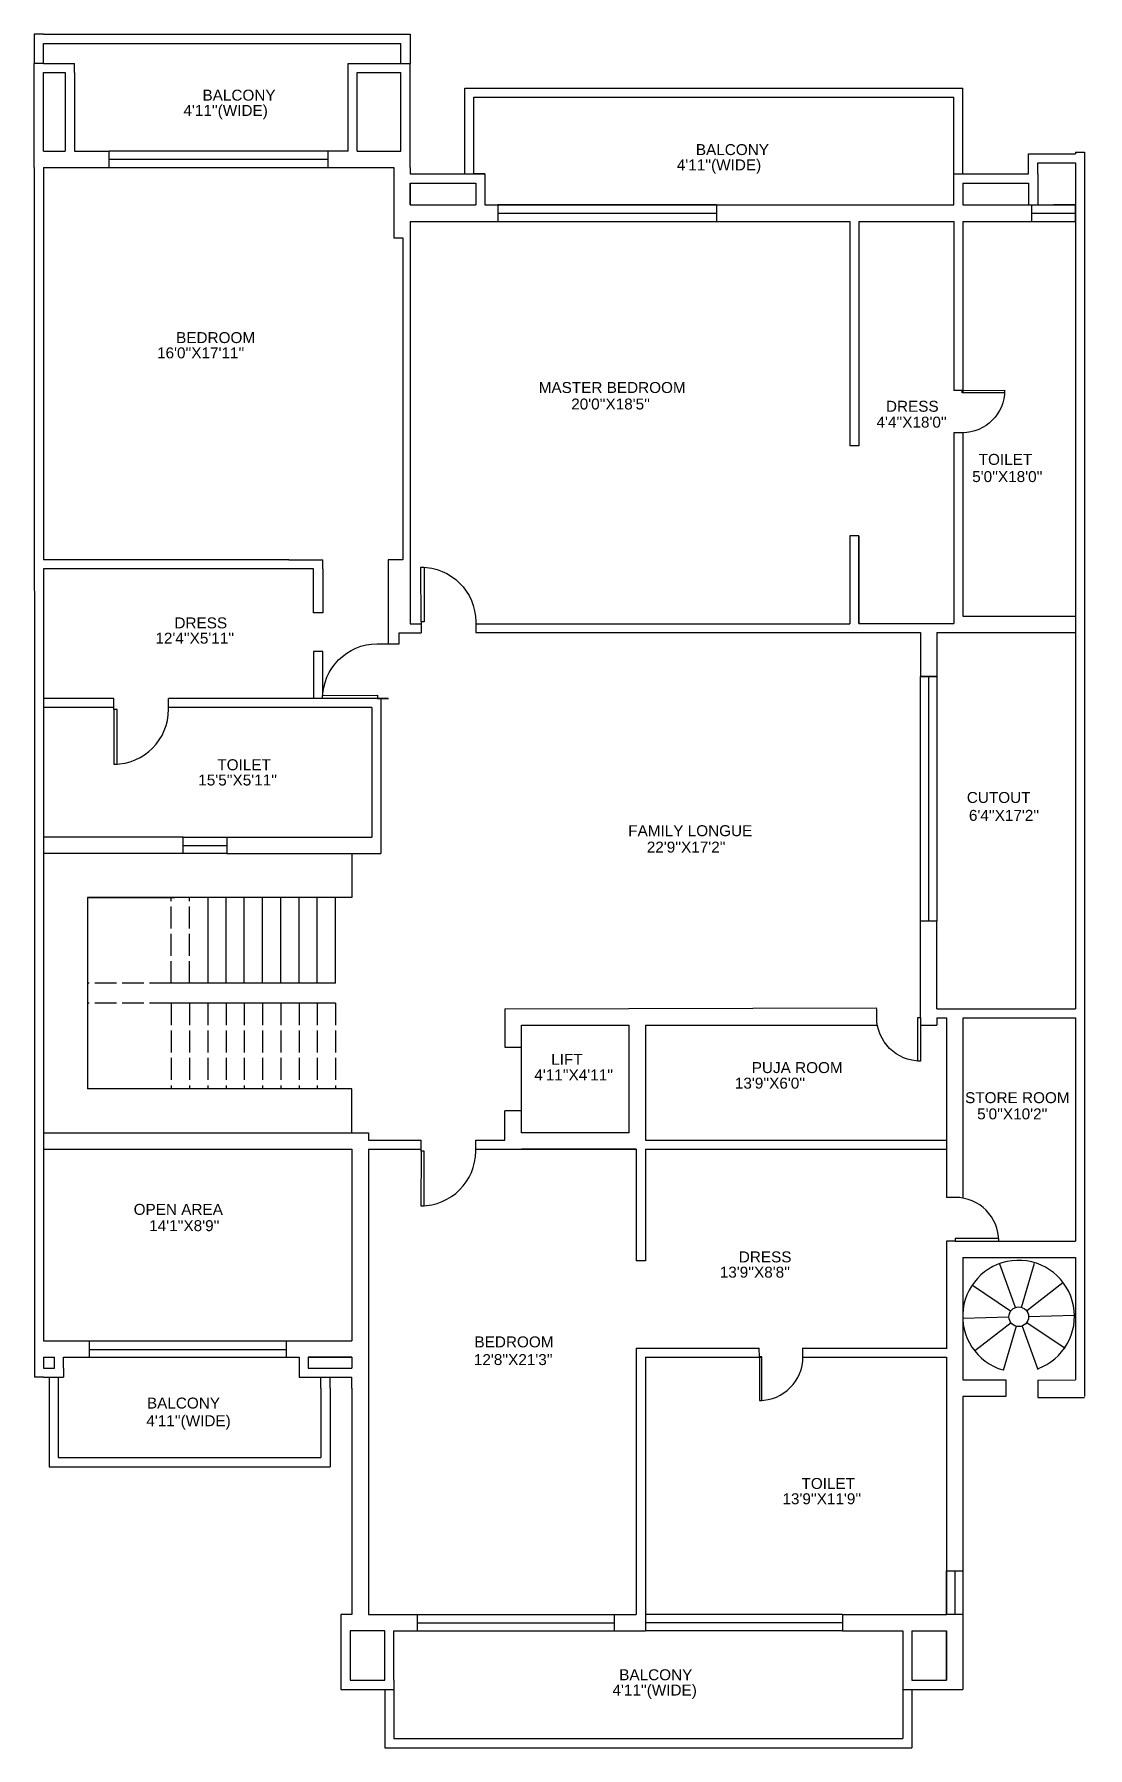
# Model space of a CAD drawing. Header units: inches. Extents: x -2634 to -2056, y 1128 to 2067.
import ezdxf

# ---------------------------------------------------------------- set-up
doc = ezdxf.new("R2010")
doc.units = ezdxf.units.IN
doc.header["$MEASUREMENT"] = 0
doc.linetypes.add('ACAD_ISO02W100', pattern=[15, 12, -3])
for name, color, linetype in [('BALCONY', 63, 'Continuous'), ('DOOR', 180, 'Continuous'), ('LIFT', 222, 'Continuous'), ('STAIRS', 100, 'Continuous'), ('TEXT', 11, 'Continuous'), ('WALL', 10, 'Continuous'), ('WINDOW', 42, 'Continuous')]:
    doc.layers.add(name, color=color, linetype=linetype)
doc.styles.get("Standard").update_dxf_attribs({"font": 'arial.ttf'})

# ---------------------------------------------------------------- blocks, each defined once
blk = doc.blocks.new('*U9')
blk.add_line((0, -12.62), (0, 12.62))
blk = doc.blocks.new('*U10')
at = {"layer": 'STAIRS', "color": 0, "linetype": 'ByBlock', "lineweight": -2, "transparency": 16777216}
blk.add_blockref('*U9', (67.51, 84.56), dxfattribs=at)
for p, rotation in [((56.92, 81.12), 35.99999999999999), ((78.1, 81.12), 324.0000000000001), ((50.38, 72.11), 72), ((84.64, 72.11), 288), ((50.38, 60.98), 108), ((56.92, 51.98), 144), ((67.51, 48.54), 180), ((78.1, 51.98), 216), ((84.64, 60.98), 252)]:
    blk.add_blockref('*U9', p, dxfattribs=dict(at, rotation=rotation))
blk = doc.blocks.new('*U8')
for p, q in [((-30, 0), (-30, -6)), ((0, 0), (0, -6))]:
    blk.add_line(p, q)
blk.add_lwpolyline([(0, 0), (0, 30), (-1.75, 30), (-1.75, 0)], close=True)
blk.add_arc((0, 0), 30, 90, 180)

msp = doc.modelspace()

# ---------------------------------------------------------------- linework, layer by layer
for p, q in [((-2391.56, 1990.63), (-2386.56, 1990.63)), ((-2427.56, 1973.63), (-2391.56, 1973.63)), ((-2379.56, 1973.63), (-2379.56, 1964.63)), ((-2138.88, 1715.26), (-2147.88, 1715.26)), ((-2448.56, 1703.17), (-2448.56, 1703.15)), ((-2138.88, 1581.17), (-2147.88, 1581.17)), ((-2366.56, 1524.17), (-2307.56, 1524.17)), ((-2124.56, 1405.85), (-2124.56, 1405.82)), ((-2488.45, 1342.17), (-2488.45, 1331.17))]:
    msp.add_line(p, q)
at = {"layer": 'BALCONY'}
for p, q in [((-2628.56, 2067.17), (-2633.56, 2067.17)), ((-2633.56, 2067.17), (-2633.56, 2051.17)), ((-2628.56, 2067.17), (-2451.56, 2067.17)), ((-2451.56, 2067.17), (-2427.56, 2067.17)), ((-2427.56, 2067.17), (-2427.56, 2051.17)), ((-2628.56, 2062.17), (-2451.56, 2062.17)), ((-2628.56, 2051.17), (-2628.56, 2062.17)), ((-2451.56, 2062.17), (-2432.56, 2062.17)), ((-2432.56, 2051.17), (-2432.56, 2062.17)), ((-2397.56, 2037.63), (-2124.56, 2037.63)), ((-2397.56, 1990.63), (-2397.56, 2037.63)), ((-2392.56, 2032.63), (-2129.56, 2032.63)), ((-2392.56, 1990.63), (-2392.56, 2032.63)), ((-2129.56, 1990.63), (-2129.56, 2032.63)), ((-2124.56, 1990.63), (-2124.56, 2037.63)), ((-2625.45, 1331.17), (-2625.45, 1282.17)), ((-2620.45, 1331.17), (-2620.45, 1287.17)), ((-2476.45, 1325.17), (-2476.45, 1331.17)), ((-2476.45, 1325.17), (-2476.45, 1287.17)), ((-2471.45, 1325.17), (-2471.45, 1331.17)), ((-2471.45, 1325.17), (-2471.45, 1282.3)), ((-2471.45, 1325.17), (-2471.45, 1282.17)), ((-2620.45, 1287.17), (-2476.45, 1287.17)), ((-2625.45, 1282.17), (-2471.45, 1282.17)), ((-2441.45, 1160.17), (-2441.45, 1128.17)), ((-2436.45, 1160.17), (-2436.45, 1133.17)), ((-2157.56, 1160.17), (-2157.56, 1133.17)), ((-2152.56, 1160.17), (-2152.56, 1128.17)), ((-2441.45, 1128.17), (-2303.56, 1128.17)), ((-2436.45, 1133.17), (-2303.56, 1133.17)), ((-2303.56, 1133.17), (-2157.56, 1133.17)), ((-2303.56, 1128.17), (-2152.56, 1128.17))]:
    msp.add_line(p, q, dxfattribs=at)
at = {"layer": 'LIFT'}
for p, q in [((-2366.56, 1524.17), (-2307.56, 1524.17)), ((-2366.56, 1465.17), (-2366.56, 1524.17)), ((-2307.56, 1465.17), (-2307.56, 1524.17)), ((-2307.56, 1465.17), (-2366.56, 1465.17))]:
    msp.add_line(p, q, dxfattribs=at)
at = {"layer": 'STAIRS'}
for p, q in [((-2604.45, 1594.17), (-2604.45, 1489.17)), ((-2459.45, 1594.17), (-2604.45, 1594.17)), ((-2604.45, 1594.17), (-2556.45, 1594.17)), ((-2548.45, 1594.17), (-2558.45, 1594.17)), ((-2528.45, 1594.17), (-2538.45, 1594.17)), ((-2538.45, 1594.17), (-2538.45, 1547.17)), ((-2528.45, 1547.17), (-2528.45, 1594.17)), ((-2518.45, 1547.17), (-2518.45, 1594.17)), ((-2508.45, 1547.17), (-2508.45, 1594.17)), ((-2498.45, 1547.17), (-2498.45, 1594.17)), ((-2488.45, 1547.17), (-2488.45, 1594.17)), ((-2478.45, 1547.17), (-2478.45, 1594.17)), ((-2468.45, 1547.17), (-2468.45, 1594.17)), ((-2468.45, 1547.17), (-2558.45, 1547.17)), ((-2538.45, 1547.17), (-2548.45, 1547.17)), ((-2468.45, 1536.17), (-2558.45, 1536.17)), ((-2459.45, 1489.17), (-2604.45, 1489.17))]:
    msp.add_line(p, q, dxfattribs=at)
at = {"layer": 'STAIRS', "linetype": 'ACAD_ISO02W100'}
for p, q in [((-2558.45, 1547.17), (-2558.45, 1594.17)), ((-2548.45, 1547.17), (-2548.45, 1594.17)), ((-2558.45, 1547.17), (-2604.45, 1547.17)), ((-2558.45, 1536.17), (-2604.45, 1536.17)), ((-2558.45, 1536.17), (-2558.45, 1489.17)), ((-2548.45, 1536.17), (-2548.45, 1489.17)), ((-2538.45, 1536.17), (-2538.45, 1489.17)), ((-2528.45, 1536.17), (-2528.45, 1489.17)), ((-2518.45, 1536.17), (-2518.45, 1489.17)), ((-2508.45, 1536.17), (-2508.45, 1489.17)), ((-2498.45, 1536.17), (-2498.45, 1489.17)), ((-2488.45, 1536.17), (-2488.45, 1489.17)), ((-2478.45, 1536.17), (-2478.45, 1489.17)), ((-2468.45, 1536.17), (-2468.45, 1489.17))]:
    msp.add_line(p, q, dxfattribs=at)
at = {"layer": 'STAIRS'}
msp.add_circle((-2093.94, 1364.32), 5.39, dxfattribs=at)
msp.add_arc((-2094.05, 1364.61), 30.64, 289.83085, 253.83085, dxfattribs=at)
at = {"layer": 'WALL'}
for p, q in [((-2633.56, 1994.17), (-2633.56, 2051.17)), ((-2628.56, 2051.17), (-2633.56, 2051.17)), ((-2628.56, 2051.17), (-2616.56, 2051.17)), ((-2616.56, 2051.17), (-2611.56, 2051.17)), ((-2611.56, 2046.17), (-2611.56, 2051.17)), ((-2461.56, 2003.17), (-2461.56, 2051.17)), ((-2461.56, 2051.17), (-2427.56, 2051.17)), ((-2427.56, 2003.17), (-2427.56, 2051.17)), ((-2628.56, 2003.17), (-2628.56, 2046.17)), ((-2628.56, 2046.17), (-2616.56, 2046.17)), ((-2616.56, 2046.17), (-2616.56, 2003.17)), ((-2611.56, 2046.17), (-2611.56, 2003.17)), ((-2456.56, 2003.17), (-2456.56, 2046.17)), ((-2456.56, 2046.17), (-2432.56, 2046.17)), ((-2432.56, 2003.17), (-2432.56, 2046.17)), ((-2432.56, 2003.17), (-2432.56, 2046.17)), ((-2628.56, 2003.17), (-2616.56, 2003.17)), ((-2611.56, 2003.17), (-2592.56, 2003.17)), ((-2461.56, 2003.17), (-2472.56, 2003.17)), ((-2456.56, 2003.17), (-2451.56, 2003.17)), ((-2451.56, 2003.17), (-2432.56, 2003.17)), ((-2427.56, 1994.17), (-2427.56, 2003.17)), ((-2088.56, 2001.63), (-2071.56, 2001.63)), ((-2088.56, 1996.63), (-2088.56, 2001.63)), ((-2071.56, 2001.63), (-2062.88, 2001.63)), ((-2062.88, 2002.63), (-2062.88, 2001.63)), ((-2062.88, 2002.63), (-2057.88, 2002.63)), ((-2057.88, 2002.63), (-2057.88, 1320.74)), ((-2633.56, 1994.17), (-2633.56, 1779.17)), ((-2633.56, 1994.17), (-2633.56, 1825.17)), ((-2628.56, 1994.17), (-2628.56, 1779.17)), ((-2628.56, 1994.17), (-2628.56, 1825.17)), ((-2628.56, 1994.17), (-2604.56, 1994.17)), ((-2604.56, 1994.17), (-2592.56, 1994.17)), ((-2472.56, 1994.17), (-2436.56, 1994.17)), ((-2436.56, 1994.17), (-2436.56, 1955.63)), ((-2427.56, 1994.17), (-2427.56, 1990.63)), ((-2088.56, 1990.63), (-2088.56, 1996.63)), ((-2083.56, 1990.63), (-2083.56, 1996.63)), ((-2083.56, 1996.63), (-2071.56, 1996.63)), ((-2071.56, 1996.63), (-2062.88, 1996.63)), ((-2062.88, 1996.63), (-2062.88, 1533.17)), ((-2427.56, 1990.63), (-2391.56, 1990.63)), ((-2427.56, 1985.63), (-2427.56, 1973.63)), ((-2427.56, 1973.63), (-2427.56, 1985.63)), ((-2427.56, 1985.63), (-2391.56, 1985.63)), ((-2386.56, 1990.63), (-2392.56, 1990.63)), ((-2391.56, 1985.63), (-2391.56, 1973.63)), ((-2386.56, 1990.63), (-2386.56, 1973.63)), ((-2129.56, 1990.63), (-2088.56, 1990.63)), ((-2129.56, 1973.63), (-2129.56, 1990.63)), ((-2124.56, 1985.63), (-2088.56, 1985.63)), ((-2124.56, 1985.63), (-2124.56, 1973.63)), ((-2088.56, 1985.63), (-2088.56, 1973.63)), ((-2083.56, 1990.63), (-2083.56, 1973.63)), ((-2427.56, 1973.63), (-2391.56, 1973.63)), ((-2386.56, 1973.63), (-2379.56, 1973.63)), ((-2259.56, 1973.63), (-2129.56, 1973.63)), ((-2124.56, 1973.63), (-2088.56, 1973.63)), ((-2124.56, 1973.63), (-2088.56, 1973.63)), ((-2124.56, 1973.63), (-2086.88, 1973.63)), ((-2427.56, 1964.63), (-2427.56, 1779.17)), ((-2427.56, 1964.63), (-2379.56, 1964.63)), ((-2259.56, 1964.63), (-2186.56, 1964.63)), ((-2186.56, 1964.63), (-2186.56, 1841.67)), ((-2181.56, 1964.63), (-2181.56, 1841.67)), ((-2181.56, 1964.63), (-2129.56, 1964.63)), ((-2129.56, 1964.63), (-2129.56, 1872.01)), ((-2124.56, 1964.63), (-2124.56, 1870.67)), ((-2124.56, 1964.63), (-2062.88, 1964.63)), ((-2436.56, 1955.63), (-2431.56, 1955.63)), ((-2431.56, 1955.63), (-2431.56, 1779.17)), ((-2181.56, 1841.67), (-2186.56, 1841.67)), ((-2129.5, 1848.78), (-2129.5, 1744.26)), ((-2124.56, 1848.79), (-2124.56, 1748.26)), ((-2186.56, 1792.26), (-2186.56, 1744.17)), ((-2181.56, 1792.26), (-2186.56, 1792.26)), ((-2181.56, 1792.26), (-2181.56, 1744.26)), ((-2181.56, 1744.26), (-2181.56, 1792.26)), ((-2633.56, 1779.17), (-2633.45, 1745.17)), ((-2493.96, 1779.17), (-2628.56, 1779.17)), ((-2493.96, 1779.17), (-2475.44, 1779.17)), ((-2475.44, 1774.17), (-2475.44, 1779.17)), ((-2436.56, 1779.17), (-2439.56, 1779.17)), ((-2439.56, 1779.17), (-2439.56, 1733.17)), ((-2431.56, 1779.17), (-2436.56, 1779.17)), ((-2427.56, 1779.17), (-2427.56, 1744.17)), ((-2480.44, 1774.17), (-2628.56, 1774.17)), ((-2628.45, 1774.17), (-2628.45, 1351.17)), ((-2480.44, 1750.17), (-2480.44, 1774.17)), ((-2475.44, 1774.17), (-2475.44, 1750.17)), ((-2475.44, 1750.17), (-2480.44, 1750.17)), ((-2124.56, 1748.26), (-2062.88, 1748.26)), ((-2633.45, 1745.17), (-2633.45, 1342.17)), ((-2439.56, 1739.17), (-2439.56, 1733.17)), ((-2433.56, 1733.17), (-2433.56, 1739.17)), ((-2433.56, 1739.17), (-2427.56, 1739.17)), ((-2427.56, 1744.17), (-2421.57, 1744.17)), ((-2427.56, 1744.17), (-2421.56, 1744.17)), ((-2427.56, 1739.17), (-2421.56, 1739.18)), ((-2391.57, 1744.17), (-2186.56, 1744.17)), ((-2391.56, 1739.26), (-2181.56, 1739.26)), ((-2181.56, 1744.26), (-2147.88, 1744.26)), ((-2181.56, 1739.26), (-2147.88, 1739.26)), ((-2147.88, 1744.26), (-2129.5, 1744.26)), ((-2147.88, 1739.26), (-2147.88, 1715.26)), ((-2138.88, 1739.26), (-2062.88, 1739.26)), ((-2138.88, 1739.26), (-2138.88, 1715.26)), ((-2475.44, 1728.83), (-2480.44, 1728.83)), ((-2480.44, 1728.83), (-2480.44, 1703.17)), ((-2475.44, 1704.83), (-2475.44, 1728.83)), ((-2439.56, 1733.17), (-2433.56, 1733.17)), ((-2589.95, 1703.17), (-2628.56, 1703.17)), ((-2439.56, 1703.17), (-2559.95, 1703.17)), ((-2443.56, 1703.17), (-2443.56, 1618.17)), ((-2589.94, 1698.17), (-2628.56, 1698.17)), ((-2448.56, 1698.17), (-2559.94, 1698.17)), ((-2448.56, 1698.17), (-2448.56, 1627.17)), ((-2551.96, 1627.17), (-2628.45, 1627.17)), ((-2527.96, 1627.17), (-2448.56, 1627.17)), ((-2551.96, 1618.17), (-2628.45, 1618.17)), ((-2527.96, 1618.17), (-2443.56, 1618.17)), ((-2459.45, 1618.17), (-2459.45, 1594.17)), ((-2147.88, 1533.17), (-2147.88, 1581.17)), ((-2138.88, 1533.17), (-2138.88, 1581.17)), ((-2138.88, 1533.17), (-2138.88, 1569.17)), ((-2375.56, 1533.18), (-2171.79, 1533.68)), ((-2375.56, 1533.18), (-2375.56, 1524.17)), ((-2138.88, 1533.17), (-2133.56, 1533.17)), ((-2133.56, 1533.17), (-2062.88, 1533.17)), ((-2375.56, 1524.17), (-2375.56, 1512.17)), ((-2298.56, 1524.17), (-2298.56, 1461.17)), ((-2298.56, 1524.17), (-2206.56, 1524.17)), ((-2206.56, 1524.17), (-2171.41, 1524.17)), ((-2147.85, 1524.17), (-2138.88, 1524.17)), ((-2138.88, 1528.17), (-2133.56, 1528.17)), ((-2138.88, 1528.17), (-2138.88, 1524.17)), ((-2133.56, 1528.17), (-2133.56, 1456.17)), ((-2124.5, 1528.17), (-2062.88, 1528.17)), ((-2124.5, 1429.37), (-2124.5, 1528.17)), ((-2062.88, 1528.17), (-2062.88, 1405.85)), ((-2375.56, 1512.17), (-2366.56, 1512.17)), ((-2459.45, 1465.17), (-2459.45, 1489.17)), ((-2375.56, 1461.17), (-2375.56, 1477.17)), ((-2366.56, 1477.17), (-2375.56, 1477.17)), ((-2628.45, 1465.17), (-2450.45, 1465.17)), ((-2450.45, 1465.17), (-2450.45, 1461.17)), ((-2628.45, 1456.17), (-2459.45, 1456.17)), ((-2459.45, 1456.17), (-2459.45, 1351.17)), ((-2450.45, 1461.17), (-2421.56, 1461.17)), ((-2450.45, 1456.17), (-2448.56, 1456.17)), ((-2450.45, 1456.17), (-2450.45, 1342.17)), ((-2448.56, 1456.17), (-2421.44, 1456.17)), ((-2391.55, 1461.17), (-2375.56, 1461.17)), ((-2391.43, 1456.17), (-2303.56, 1456.17)), ((-2303.56, 1456.17), (-2366.56, 1456.17)), ((-2303.56, 1456.17), (-2303.56, 1394.91)), ((-2298.56, 1461.17), (-2133.56, 1461.17)), ((-2298.56, 1456.17), (-2298.56, 1394.91)), ((-2298.56, 1456.17), (-2133.56, 1456.17)), ((-2298.56, 1456.17), (-2298.56, 1394.91)), ((-2133.56, 1456.17), (-2133.63, 1429.76)), ((-2133.56, 1405.85), (-2133.56, 1346.78)), ((-2124.56, 1405.85), (-2062.88, 1405.85)), ((-2298.56, 1394.91), (-2303.56, 1394.91)), ((-2124.56, 1396.85), (-2124.56, 1329.74)), ((-2124.56, 1396.85), (-2062.88, 1396.85)), ((-2124.56, 1396.85), (-2124.56, 1333.56)), ((-2062.88, 1396.85), (-2062.88, 1329.74)), ((-2628.45, 1351.17), (-2603.45, 1351.17)), ((-2495.45, 1351.17), (-2459.45, 1351.17)), ((-2303.56, 1347.17), (-2303.56, 1201.17)), ((-2303.56, 1347.17), (-2236.16, 1347.17)), ((-2212.24, 1347.17), (-2133.56, 1347.17)), ((-2633.45, 1342.17), (-2633.45, 1336.17)), ((-2633.45, 1336.17), (-2633.45, 1331.17)), ((-2628.45, 1342.17), (-2622.45, 1342.17)), ((-2628.45, 1342.17), (-2622.45, 1342.17)), ((-2628.45, 1342.17), (-2628.45, 1336.17)), ((-2628.45, 1336.17), (-2622.45, 1336.17)), ((-2622.45, 1336.17), (-2622.45, 1342.17)), ((-2617.45, 1342.17), (-2616.45, 1342.17)), ((-2617.45, 1336.17), (-2617.45, 1342.17)), ((-2617.45, 1342.17), (-2603.45, 1342.17)), ((-2617.45, 1336.17), (-2617.45, 1331.17)), ((-2495.45, 1342.17), (-2488.45, 1342.17)), ((-2488.45, 1342.17), (-2488.45, 1331.17)), ((-2483.45, 1342.17), (-2459.45, 1342.17)), ((-2471.45, 1342.17), (-2483.45, 1342.17)), ((-2483.45, 1342.17), (-2483.45, 1336.17)), ((-2483.45, 1336.17), (-2459.45, 1336.17)), ((-2459.45, 1342.17), (-2471.45, 1342.17)), ((-2459.45, 1342.17), (-2471.45, 1342.17)), ((-2459.45, 1342.17), (-2459.45, 1336.17)), ((-2450.45, 1342.17), (-2450.45, 1201.17)), ((-2298.56, 1342.17), (-2298.56, 1192.17)), ((-2298.56, 1342.17), (-2234.75, 1342.17)), ((-2212.23, 1342.17), (-2133.56, 1342.17)), ((-2133.56, 1342.17), (-2133.56, 1201.17)), ((-2628.45, 1331.17), (-2633.45, 1331.17)), ((-2628.45, 1331.17), (-2622.45, 1331.17)), ((-2622.45, 1331.17), (-2617.45, 1331.17)), ((-2488.45, 1331.17), (-2459.45, 1331.17)), ((-2459.45, 1325.17), (-2459.45, 1331.17)), ((-2459.45, 1325.17), (-2459.45, 1201.17)), ((-2124.56, 1329.74), (-2100.96, 1329.74)), ((-2100.96, 1329.74), (-2100.96, 1320.74)), ((-2083.55, 1329.63), (-2062.88, 1329.74)), ((-2083.55, 1329.63), (-2083.55, 1320.18)), ((-2124.56, 1320.74), (-2124.56, 1160.17)), ((-2100.96, 1320.74), (-2124.56, 1320.74)), ((-2083.55, 1320.18), (-2057.88, 1320.18)), ((-2459.45, 1201.17), (-2465.45, 1201.17)), ((-2465.45, 1201.17), (-2465.45, 1165.17)), ((-2450.45, 1201.17), (-2423.64, 1201.17)), ((-2315.64, 1201.17), (-2303.56, 1201.17)), ((-2190.56, 1201.17), (-2133.56, 1201.17)), ((-2460.45, 1192.17), (-2460.45, 1165.17)), ((-2441.45, 1192.17), (-2460.45, 1192.17)), ((-2441.45, 1165.17), (-2441.45, 1192.17)), ((-2436.45, 1165.17), (-2436.45, 1192.17)), ((-2436.45, 1192.17), (-2423.64, 1192.17)), ((-2315.64, 1192.17), (-2298.56, 1192.17)), ((-2157.56, 1192.17), (-2157.56, 1165.17)), ((-2152.56, 1192.17), (-2133.56, 1192.17)), ((-2152.56, 1192.17), (-2152.56, 1165.17)), ((-2133.56, 1192.17), (-2133.56, 1165.17)), ((-2133.56, 1165.17), (-2133.56, 1192.17)), ((-2465.45, 1165.17), (-2465.45, 1160.17)), ((-2460.45, 1165.17), (-2441.45, 1165.17)), ((-2436.45, 1165.17), (-2436.45, 1160.17)), ((-2157.56, 1165.17), (-2157.56, 1160.17)), ((-2152.56, 1165.17), (-2133.56, 1165.17)), ((-2465.45, 1160.17), (-2441.45, 1160.17)), ((-2441.45, 1160.17), (-2436.45, 1160.17)), ((-2157.56, 1160.17), (-2133.56, 1160.17)), ((-2133.56, 1160.17), (-2124.56, 1160.17))]:
    msp.add_line(p, q, dxfattribs=at)
at = {"layer": 'WINDOW'}
for p, q in [((-2592.56, 1994.17), (-2592.56, 2003.17)), ((-2472.56, 2003.17), (-2592.56, 2003.17)), ((-2472.56, 1994.17), (-2472.56, 2003.17)), ((-2592.56, 1998.67), (-2472.56, 1998.67)), ((-2592.56, 1994.17), (-2472.56, 1994.17)), ((-2379.56, 1973.63), (-2379.56, 1964.63)), ((-2259.56, 1973.63), (-2379.56, 1973.63)), ((-2379.56, 1973.63), (-2259.56, 1973.63)), ((-2259.56, 1973.63), (-2259.56, 1964.63)), ((-2086.88, 1973.63), (-2062.88, 1973.63)), ((-2086.88, 1973.63), (-2086.88, 1964.63)), ((-2062.88, 1973.63), (-2074.88, 1973.63)), ((-2062.88, 1964.63), (-2062.88, 1973.63)), ((-2379.56, 1969.13), (-2259.56, 1969.13)), ((-2379.56, 1964.63), (-2259.56, 1964.63)), ((-2086.88, 1969.13), (-2062.88, 1969.13)), ((-2086.88, 1964.63), (-2062.88, 1964.63)), ((-2147.88, 1581.17), (-2147.88, 1715.26)), ((-2147.88, 1715.26), (-2138.88, 1715.26)), ((-2143.38, 1715.26), (-2143.38, 1581.17)), ((-2138.88, 1715.26), (-2138.88, 1581.17)), ((-2551.96, 1627.17), (-2539.96, 1627.17)), ((-2551.96, 1618.17), (-2551.96, 1627.17)), ((-2539.96, 1627.17), (-2527.96, 1627.17)), ((-2527.96, 1627.17), (-2527.96, 1618.17)), ((-2551.96, 1622.67), (-2527.96, 1622.67)), ((-2539.96, 1618.17), (-2551.96, 1618.17)), ((-2527.96, 1618.17), (-2539.96, 1618.17)), ((-2138.88, 1581.17), (-2147.88, 1581.17)), ((-2603.45, 1351.17), (-2603.45, 1342.17)), ((-2603.45, 1351.17), (-2495.45, 1351.17)), ((-2603.45, 1346.37), (-2495.45, 1346.37)), ((-2495.45, 1351.17), (-2495.45, 1342.17)), ((-2603.45, 1342.17), (-2495.45, 1342.17)), ((-2133.56, 1213.17), (-2133.56, 1225.17)), ((-2133.56, 1225.17), (-2124.56, 1225.17)), ((-2129.06, 1225.17), (-2129.06, 1201.17)), ((-2124.56, 1225.17), (-2124.56, 1213.17)), ((-2133.56, 1201.17), (-2133.56, 1213.17)), ((-2124.56, 1213.17), (-2124.56, 1201.17)), ((-2423.64, 1201.17), (-2423.64, 1192.17)), ((-2423.64, 1201.17), (-2315.64, 1201.17)), ((-2423.64, 1196.67), (-2315.64, 1196.67)), ((-2315.64, 1201.17), (-2315.64, 1192.17)), ((-2190.56, 1201.17), (-2298.56, 1201.17)), ((-2190.56, 1196.67), (-2298.56, 1196.67)), ((-2190.56, 1201.17), (-2190.56, 1192.17)), ((-2124.56, 1201.17), (-2133.56, 1201.17)), ((-2423.64, 1192.17), (-2315.64, 1192.17)), ((-2190.56, 1192.17), (-2298.56, 1192.17)), ((-2190.56, 1192.17), (-2157.56, 1192.17))]:
    msp.add_line(p, q, dxfattribs=at)

# ---------------------------------------------------------------- block references
at = {"layer": 'DOOR'}
for p, xscale, yscale, zscale, rotation in [((-2124.91, 1872.02), -0.7744831928130396, 0.7744831928130396, 0.7744831928130396, 270.1396031822075), ((-2147.87, 1528.39), -0.7971790317169707, 0.7971790317169706, 0.7971790317169706, 180.1396031822075), ((-2128.78, 1405.83), 0.7971790317169707, 0.7971790317169707, 0.7971790317169707, 269.8603968177926), ((-2236.14, 1342.39), 0.7971790317169707, 0.7971790317169707, 0.7971790317169707, 180.1396031821855)]:
    msp.add_blockref('*U8', p, dxfattribs=dict(at, xscale=xscale, yscale=yscale, zscale=zscale, rotation=rotation))
at = {"layer": 'DOOR', "xscale": -1}
for p, rotation in [((-2421.58, 1745.18), 0.1396031822074928), ((-2445.49, 1703.16), 90.13960318220741)]:
    msp.add_blockref('*U8', p, dxfattribs=dict(at, rotation=rotation))
at = {"layer": 'DOOR'}
for p, rotation in [((-2589.94, 1697.17), 180.1396031821854), ((-2421.58, 1455.17), 179.8603968177925)]:
    msp.add_blockref('*U8', p, dxfattribs=dict(at, rotation=rotation))
at = {"layer": 'STAIRS', "xscale": -1, "rotation": 199.8308548104389}
msp.add_blockref('*U10', (-2180.02, 1404.01), dxfattribs=at)

# ---------------------------------------------------------------- texts
at = {"layer": 'TEXT'}
for s, p in [("4'11''(WIDE)", (-2551.79, 2022.42)), ('BALCONY', (-2541.35, 2030.8)), ('BALCONY', (-2270.92, 2000.97)), ("4'11''(WIDE)", (-2281.36, 1992.59)), ('BEDROOM', (-2555.82, 1897.94)), ("16'0''X17'11''", (-2566.26, 1889.57)), ('MASTER BEDROOM', (-2357.07, 1870.59)), ("20'0''X18'5''", (-2339.25, 1861.55)), ('DRESS', (-2166.74, 1860.32)), ("4'4''X18'0''", (-2171.92, 1851.61)), ('TOILET', (-2115.91, 1831.2)), ("5'0''X18'0''", (-2119.46, 1821.78)), ('DRESS', (-2556.73, 1741.6)), ("12'4''X5'11''", (-2567.17, 1733.22)), ('TOILET', (-2533.21, 1663.87)), ("15'5''X5'11''", (-2543.65, 1655.49)), ('CUTOUT', (-2122.42, 1645.92)), ("6'4''X17'2''", (-2121.26, 1636.12)), ('FAMILY LONGUE', (-2308, 1627.72)), ("22'9''X17'2''", (-2297.82, 1618.72)), ('LIFT', (-2350.23, 1502.42)), ('PUJA ROOM', (-2240.29, 1497.9)), ("4'11''X4'11''", (-2359.47, 1493.89)), ("13'9''X6'0''", (-2249.54, 1489.37)), ('STORE ROOM', (-2123.36, 1481.41)), ("5'0''X10'2''", (-2116.74, 1472.53)), ('OPEN AREA', (-2579.08, 1420.19)), ("14'1''X8'9''", (-2570.56, 1411.27)), ('DRESS', (-2247.39, 1394.16)), ("13'9''X8'8''", (-2257.83, 1385.78)), ('BEDROOM', (-2392.27, 1347.58)), ("12'8''X21'3''", (-2392.6, 1337.88)), ('BALCONY', (-2571.8, 1314.05)), ("4'11''(WIDE)", (-2572.12, 1304.36)), ("13'9''X11'9''", (-2223.47, 1261.61)), ('TOILET', (-2213.03, 1269.99)), ('BALCONY', (-2312.94, 1165.15)), ("4'11''(WIDE)", (-2316.63, 1156.77))]:
    msp.add_text(s, height=6, dxfattribs=at).set_placement(p)

doc.saveas('drawing.dxf')
